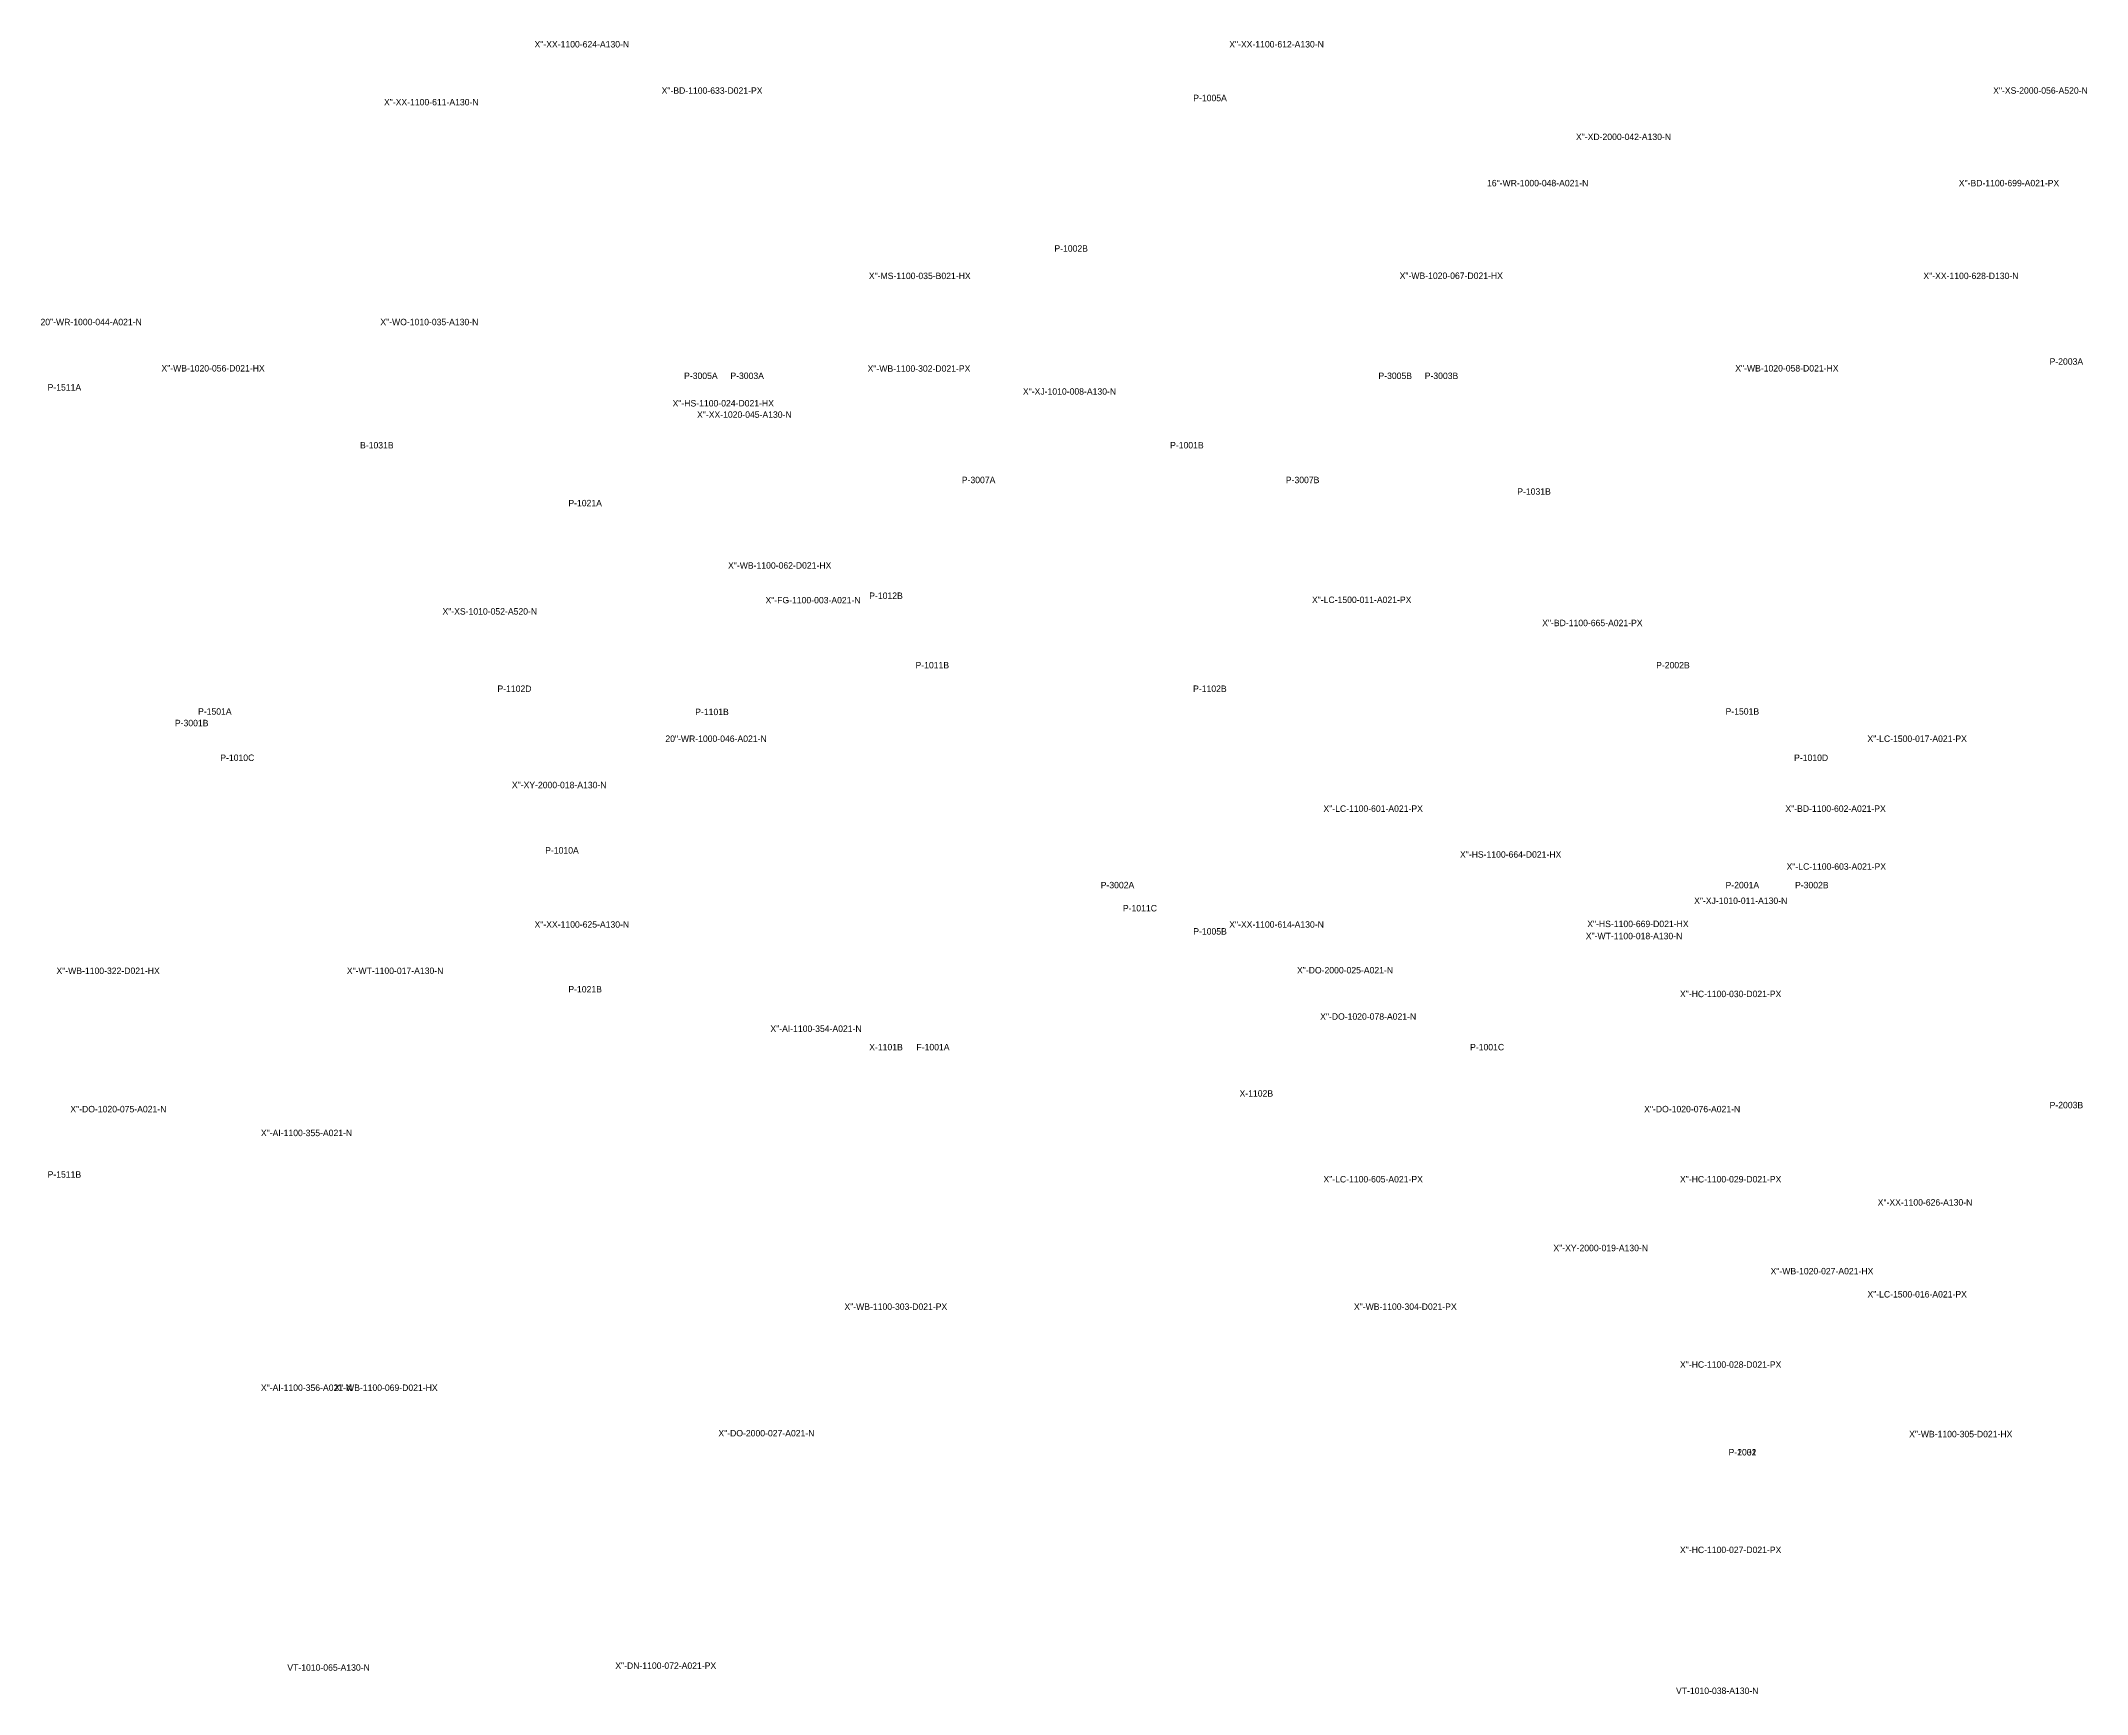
# Model space of a CAD drawing. Header units: metres. Extents: x 0 to 2536, y 0 to 1695.
# Drawn here: x 753 to 1546, y 200 to 840 of the extents above; entities that cross this region are included whole.
import ezdxf

# ---------------------------------------------------------------- set-up
doc = ezdxf.new("R2010")
doc.units = ezdxf.units.M
doc.layers.add('REVIEW', color=1, linetype='Continuous')

msp = doc.modelspace()

# ---------------------------------------------------------------- texts
at = {"layer": 'REVIEW', "char_height": 2.5, "attachment_point": 1}
for s, insert in [('X"-XX-1100-624-A130-N', (944.02, 840.25)), ('X"-XX-1100-612-A130-N', (1213.31, 840.25)), ('X"-XX-1100-611-A130-N', (885.67, 817.81)), ('X"-BD-1100-633-D021-PX', (993.29, 822.3)), ('P-1005A', (1199.36, 819.43)), ('X"-XS-2000-056-A520-N', (1509.41, 822.32)), ('X"-XD-2000-042-A130-N', (1347.7, 804.38)), ('16"-WR-1000-048-A021-N', (1313.22, 786.44)), ('X"-BD-1100-699-A021-PX', (1496.09, 786.44)), ('P-1002B', (1145.53, 761.11)), ('X"-MS-1100-035-B021-HX', (1073.6, 750.49)), ('X"-WB-1020-067-D021-HX', (1279.36, 750.55)), ('X"-XX-1100-628-D130-N', (1482.37, 750.49)), ('20"-WR-1000-044-A021-N', (752.52, 732.61)), ('X"-WO-1010-035-A130-N', (884.26, 732.61)), ('X"-WB-1020-056-D021-HX', (799.4, 714.67)), ('X"-WB-1100-302-D021-PX', (1073.13, 714.58)), ('X"-WB-1020-058-D021-HX', (1409.45, 714.67)), ('P-2003A', (1531.29, 717.31)), ('P-1511A', (755.28, 707.29)), ('P-3005A', (1001.99, 711.77)), ('P-3003A', (1019.93, 711.77)), ('P-3005B', (1271.13, 711.77)), ('P-3003B', (1289.07, 711.77)), ('X"-HS-1100-024-D021-HX', (997.54, 701.12)), ('X"-XJ-1010-008-A130-N', (1133.33, 705.7)), ('X"-XX-1020-045-A130-N', (1007.02, 696.73)), ('B-1031B', (876.39, 684.86)), ('P-1001B', (1190.38, 684.86)), ('P-3007A', (1109.64, 671.4)), ('P-3007B', (1235.24, 671.4)), ('P-1031B', (1324.95, 666.92)), ('P-1021A', (957.13, 662.43)), ('X"-WB-1100-062-D021-HX', (1019.04, 638.28)), ('P-1012B', (1073.76, 626.54)), ('X"-XS-1010-052-A520-N', (908.34, 620.47)), ('X"-FG-1100-003-A021-N', (1033.55, 624.82)), ('X"-LC-1500-011-A021-PX', (1245.37, 624.96)), ('X"-BD-1100-665-A021-PX', (1334.61, 615.98)), ('P-1011B', (1091.7, 599.63)), ('P-2002B', (1378.78, 599.63)), ('P-1102D', (929.65, 590.5)), ('P-1102B', (1199.3, 590.5)), ('P-1501A', (813.59, 581.69)), ('P-1101B', (1006.31, 581.52)), ('P-1501B', (1405.69, 581.69)), ('P-3001B', (804.62, 577.2)), ('20"-WR-1000-046-A021-N', (994.74, 571.13)), ('X"-LC-1500-017-A021-PX', (1460.68, 571.13)), ('P-1010C', (822.21, 563.75)), ('P-1010D', (1432.26, 563.75)), ('X"-XY-2000-018-A130-N', (935.25, 553.18)), ('X"-LC-1100-601-A021-PX', (1249.82, 544.03)), ('X"-BD-1100-602-A021-PX', (1428.88, 544.03)), ('P-1010A', (948.16, 527.86)), ('X"-HS-1100-664-D021-HX', (1302.74, 526.27)), ('X"-LC-1100-603-A021-PX', (1429.35, 521.59)), ('P-3002A', (1163.47, 514.4)), ('X"-XJ-1010-011-A130-N', (1393.5, 508.33)), ('P-2001A', (1405.69, 514.4)), ('P-3002B', (1432.61, 514.4)), ('P-1011C', (1172.09, 505.43)), ('X"-XX-1100-625-A130-N', (944.02, 499.15)), ('P-1005B', (1199.36, 496.46)), ('X"-XX-1100-614-A130-N', (1213.31, 499.15)), ('X"-WT-1100-018-A130-N', (1351.51, 494.66)), ('X"-HS-1100-669-D021-HX', (1352.08, 499.36)), ('X"-WB-1100-322-D021-HX', (758.72, 481.19)), ('X"-WT-1100-017-A130-N', (871.27, 481.19)), ('X"-DO-2000-025-A021-N', (1239.57, 481.41)), ('P-1021B', (957.13, 474.03)), ('X"-HC-1100-030-D021-PX', (1388.02, 472.22)), ('X"-DO-1020-078-A021-N', (1248.54, 463.47)), ('X"-AI-1100-354-A021-N', (1035.45, 458.75)), ('X-1101B', (1073.76, 451.6)), ('F-1001A', (1092.06, 451.6)), ('P-1001C', (1306.66, 451.6)), ('X-1102B', (1217.3, 433.66)), ('P-2003B', (1531.29, 429.15)), ('X"-DO-1020-075-A021-N', (764.09, 427.59)), ('X"-DO-1020-076-A021-N', (1374.14, 427.59)), ('X"-AI-1100-355-A021-N', (837.96, 418.36)), ('P-1511B', (755.28, 402.26)), ('X"-LC-1100-605-A021-PX', (1249.82, 400.41)), ('X"-HC-1100-029-D021-PX', (1388.02, 400.41)), ('X"-XX-1100-626-A130-N', (1464.66, 391.43)), ('X"-XY-2000-019-A130-N', (1338.96, 373.76)), ('X"-WB-1020-027-A021-HX', (1423.14, 364.79)), ('X"-WB-1100-303-D021-PX', (1064.15, 351.03)), ('X"-WB-1100-304-D021-PX', (1261.64, 351.03)), ('X"-LC-1500-016-A021-PX', (1460.68, 355.82)), ('X"-HC-1100-028-D021-PX', (1388.02, 328.59)), ('X"-AI-1100-356-A021-N', (837.96, 319.62)), ('X"-WB-1100-069-D021-HX', (866.44, 319.62)), ('X"-DO-2000-027-A021-N', (1015.29, 301.99)), ('X"-WB-1100-305-D021-HX', (1476.84, 301.66)), ('P-1031', (1406.85, 294.61)), ('P-2002', (1406.85, 294.61)), ('X"-HC-1100-027-D021-PX', (1388.02, 256.78)), ('VT-1010-065-A130-N', (848.21, 211.16)), ('X"-DN-1100-072-A021-PX', (975.33, 211.9)), ('VT-1010-038-A130-N', (1386.48, 202.18))]:
    msp.add_mtext(s, dxfattribs=dict(at, insert=insert))

doc.saveas('drawing.dxf')
